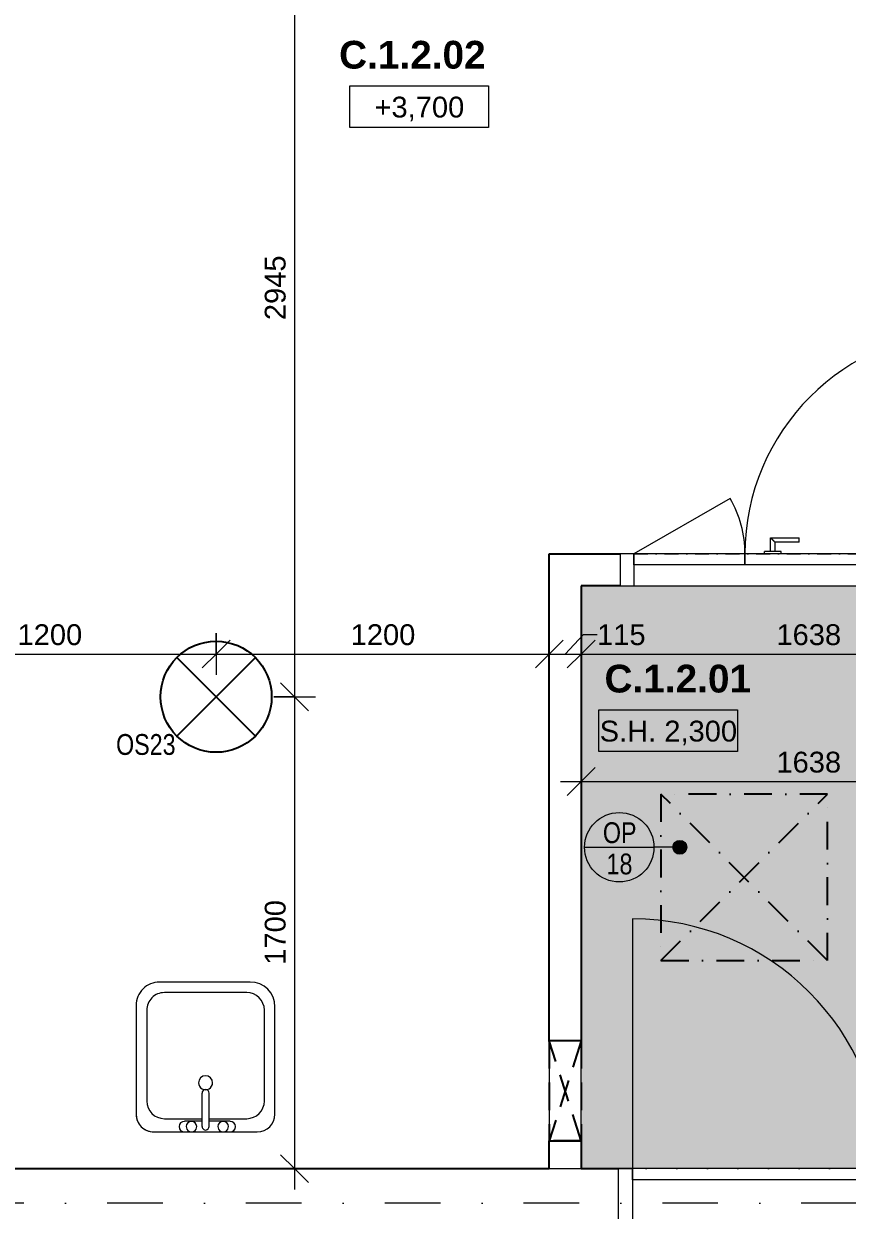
# Model space of a CAD drawing. Header units: millimetres. Extents: x -48113 to -1543, y -7799 to 11925.
# Drawn here: x -36203 to -33236, y -627 to 3648 of the extents above; entities that cross this region are included whole.
import ezdxf

# ---------------------------------------------------------------- set-up
doc = ezdxf.new("R2010")
doc.units = ezdxf.units.MM
for name, pattern in [('HA_Dash_3mm-S1mm', [150, 100, -50]), ('HA_DashDot_10mm-S3mm', [500, 200, -150, 0, -150]), ('HA_DashDot_2_2mm-S0_6mm', [110, 50, -30, 0, -30]), ('HA_DashDot_4mm-S1mm', [200, 100, -50, 0, -50])]:
    doc.linetypes.add(name, pattern=pattern)
for name, color, linetype, lineweight in [('-UNDERLAY_P-SANR-FIXT-OTLN', 9, 'Continuous', 9), ('A-____-____-DIMS', 9, 'Continuous', 5), ('A-____-____-DIMS-50', 9, 'Continuous', 5), ('A-AREA-____-IDEN', 9, 'Continuous', 9), ('A-CLNG-____-PATT', 9, 'Continuous', 9), ('A-DOOR-____-MCUT', 9, 'HA_DashDot_2_2mm-S0_6mm', 9), ('A-DOOR-____-OTLN', 9, 'Continuous', 9), ('A-DOOR-FRAM-OTLN', 9, 'Continuous', 9), ('A-FLOR-____-OVHD', 9, 'HA_DashDot_4mm-S1mm', 25), ('A-GENM-____-IDEN', 9, 'Continuous', 9), ('A-GENM-____-MCUT', 9, 'HA_Dash_3mm-S1mm', 25), ('A-GENM-____-OTLN', 9, 'Continuous', 9), ('A-WALL-____-MCUT', 9, 'Continuous', 25), ('E-LITE-EQPM-IDEN', 9, 'Continuous', 9), ('E-LITE-EQPM-OTLN', 9, 'Continuous', 9), ('G-____-____-DIMS', 9, 'Continuous', 5), ('I-WALL-____-MCUT', 9, 'Continuous', 25), ('I-WALL-____-OTLN', 9, 'Continuous', 9), ('S-GRID-____-OTLN', 9, 'Continuous', 5)]:
    doc.layers.add(name, color=color, linetype=linetype, lineweight=lineweight)
doc.styles.add('Arial_1', font='arial.ttf', dxfattribs={"height": 75})
doc.styles.add('Arial_2', font='arial.ttf', dxfattribs={"width": 0.8, "height": 75})
doc.styles.add('Arial_B', font='arialbd.ttf', dxfattribs={"height": 100})
doc.dimstyles.new('Inner_Dimensions', dxfattribs={"dimscale": 304.8, "dimtxt": 76.519455, "dimasz": 0.328084, "dimexe": 0.246063, "dimexo": 0.0625, "dimgap": 0.032808, "dimtad": 1, "dimdec": 0, "dimzin": 0, "dimdsep": 46, "dimtxsty": 'Arial_1', "dimblk1": 'OBLIQUE', "dimblk2": 'OBLIQUE', "dimsah": 1, "dimcen": 0.09, "dimdle": 0.246063, "dimazin": 0, "dimtfac": 1, "dimtdec": 4, "dimtix": 1, "dimtmove": 0, "dimatfit": 3, "dimfxl": 0.246063, "dimfxlon": 1, "dimtvp": 1, "dimtolj": 1, "dimtzin": 0, "dimlwd": 9, "dimlwe": 9, "dimarcsym": 2})
doc.dimstyles.new('Inner_Dimensions_2', dxfattribs={"dimscale": 304.8, "dimtxt": 76.519455, "dimasz": 0.328084, "dimexe": 0.246063, "dimexo": 0.0625, "dimgap": 0.032808, "dimtad": 1, "dimdec": 0, "dimzin": 0, "dimdsep": 46, "dimtxsty": 'Arial_1', "dimblk1": 'OBLIQUE', "dimblk2": 'OBLIQUE', "dimsah": 1, "dimcen": 0.09, "dimdle": 0.246063, "dimazin": 0, "dimtfac": 1, "dimtdec": 4, "dimtix": 1, "dimtmove": 1, "dimatfit": 3, "dimfxl": 0.246063, "dimfxlon": 1, "dimtvp": 1, "dimtolj": 1, "dimtzin": 0, "dimlwd": 9, "dimlwe": 9, "dimarcsym": 2})

# ---------------------------------------------------------------- blocks, each defined once
blk = doc.blocks.new('Skříňka se dřezem_ pravoúhlá - 500 x 440mm-1427235-DPS_1NP-C')
at = {"layer": '-UNDERLAY_P-SANR-FIXT-OTLN'}
for p, q in [((202.2, 180.1), (-170.8, 180.1)), ((202.2, 180.1), (-170.8, 180.1)), ((91.9, 180.1), (-73.2, 180.1)), ((3, 132.5), (-132.7, 132.5)), ((-73.2, 142), (3, 142)), ((3, 160.7), (3, 40.4)), ((28.4, 160.7), (28.4, 40.4)), ((28.4, 142), (91.9, 142)), ((164.1, 132.5), (28.4, 132.5)), ((-234.3, 116.6), (-234.3, -271)), ((-234.3, 116.6), (-234.3, -271)), ((265.7, -275.5), (265.7, 116.6)), ((265.7, -275.5), (265.7, 116.6)), ((-196.2, 69), (-196.2, -258.3)), ((227.6, -258.3), (227.6, 69)), ((-132.7, -321.8), (164.1, -321.8)), ((-145.4, -359.9), (181.3, -359.9)), ((-145.4, -359.9), (181.3, -359.9))]:
    blk.add_line(p, q, dxfattribs=at)
for centre, radius, start, end in [((-170.8, 116.6), 63.5, 90, 180), ((-170.8, 116.6), 63.5, 90, 180), ((-73.2, 161.1), 19, 90, 270), ((-47.8, 161.1), 19, 360, 180), ((15.7, 160.7), 12.7, 360, 180), ((66.5, 161.1), 19, 360, 180), ((91.9, 161.1), 19, 270, 90), ((202.2, 116.6), 63.5, 0, 90), ((202.2, 116.6), 63.5, 360, 90), ((-132.7, 69), 63.5, 90, 180), ((-47.8, 161.1), 19, 180, 0), ((66.5, 161.1), 19, 180, 360), ((164.1, 69), 63.5, 0, 90), ((15.7, 3.2), 25.4, 360, 180), ((15.7, 3.2), 25.4, 180, 0), ((15.7, 40.4), 12.7, 180, 0), ((-145.4, -271), 88.9, 180, 270), ((-145.4, -271), 88.9, 180, 270), ((-132.7, -258.3), 63.5, 180, 270), ((164.1, -258.3), 63.5, 270, 0), ((181.3, -275.5), 84.4, 270, 0), ((181.3, -275.5), 84.4, 270, 0)]:
    blk.add_arc(centre, radius, start, end, dxfattribs=at)
blk = doc.blocks.new('HA_DR_Single_Swing_Solid - In_BJ_900x2100_Vstup-2040222-DPS_1NP-C')
at = {"layer": 'A-DOOR-____-MCUT'}
for p, q in [((-450, 125), (450, 125)), ((-450, -125), (450, -125))]:
    blk.add_line(p, q, dxfattribs=at)
at = {"layer": 'A-DOOR-____-OTLN'}
for p, q in [((-500, 125), (500, 125)), ((-450, -85), (-450, -125)), ((-450, -85), (450, -85)), ((450, -85), (450, -125)), ((-500, -125), (500, -125)), ((-450, -125), (450, -125))]:
    blk.add_line(p, q, dxfattribs=at)
at = {"layer": 'A-DOOR-____-OTLN', "lineweight": 5}
blk.add_line((450, -1025), (450, -125), dxfattribs=at)
blk.add_arc((450, -125), 900, 180, 270, dxfattribs=at)
at = {"layer": 'A-DOOR-FRAM-OTLN'}
for p, q in [((-450, 125), (-500, 125)), ((-500, 125), (-500, -125)), ((450, 125), (-450, 125)), ((-450, 125), (-450, -125)), ((450, -125), (450, 125)), ((450, 125), (500, 125)), ((500, 125), (500, -125)), ((-500, -125), (-450, -125)), ((500, -125), (450, -125))]:
    blk.add_line(p, q, dxfattribs=at)
blk = doc.blocks.new('HA_DR_Double_Swing_Solid - In_BJ_1200x2100_800-1662813-DPS_1NP-C')
at = {"layer": 'A-DOOR-____-MCUT'}
for p, q in [((-600, 57.5), (600, 57.5)), ((-600, -57.5), (600, -57.5))]:
    blk.add_line(p, q, dxfattribs=at)
at = {"layer": 'A-DOOR-____-OTLN', "lineweight": 5}
for p, q in [((600, 857.5), (600, 57.5)), ((-253.6, 257.5), (-600, 57.5))]:
    blk.add_line(p, q, dxfattribs=at)
at = {"layer": 'A-DOOR-____-OTLN'}
for p, q in [((-107.5, 65.5), (-107.5, 115)), ((-107.5, 115), (-5, 115)), ((-92.5, 100), (-92.5, 65.5)), ((-5, 100), (-92.5, 100)), ((-5, 100), (-5, 115)), ((-200, 57.5), (-600, 57.5)), ((-600, 17.5), (-600, 57.5)), ((-200, 17.5), (-200, 57.5)), ((600, 57.5), (-200, 57.5)), ((-200, 57.5), (-200, 17.5)), ((-70, 65.5), (-130, 65.5)), ((-130, 57.5), (-130, 65.5)), ((-70, 57.5), (-70, 65.5)), ((600, 57.5), (600, 17.5)), ((-200, 17.5), (-600, 17.5)), ((600, 17.5), (-200, 17.5))]:
    blk.add_line(p, q, dxfattribs=at)
at = {"layer": 'A-DOOR-____-OTLN', "lineweight": 5}
for centre, radius, start, end in [((600, 57.5), 800, 90, 180), ((-600, 57.5), 400, 360, 30)]:
    blk.add_arc(centre, radius, start, end, dxfattribs=at)
at = {"layer": 'A-DOOR-____-OTLN'}
blk.add_open_spline([(-107.5, 115), (-107.5, 115), (-107.4, 114.9), (-106.9, 114.4), (-106.5, 114), (-106.1, 113.6), (-105.6, 113.1), (-105.2, 112.7), (-104.6, 112.1), (-103.9, 111.4), (-103.3, 110.8), (-102.9, 110.4), (-102.4, 109.9), (-101.9, 109.4), (-101.5, 109), (-101, 108.5), (-100.5, 108), (-100, 107.5), (-99.5, 107), (-99, 106.5), (-98.5, 106), (-98.1, 105.6), (-97.6, 105.1), (-97.1, 104.6), (-96.7, 104.2), (-96.2, 103.7), (-95.8, 103.3), (-95.3, 102.8), (-94.8, 102.3), (-94.4, 101.9), (-93.9, 101.4), (-93.5, 101), (-93.1, 100.6), (-92.6, 100.1), (-92.5, 100), (-92.5, 100)], degree=3, knots=[0, 0, 0, 0, 0.083333, 0.125, 0.166667, 0.208333, 0.229167, 0.25, 0.291667, 0.333333, 0.354167, 0.375, 0.395833, 0.416667, 0.4375, 0.458333, 0.479167, 0.5, 0.520833, 0.541667, 0.5625, 0.583333, 0.604167, 0.625, 0.645833, 0.666667, 0.6875, 0.708333, 0.75, 0.770833, 0.791667, 0.833333, 0.875, 0.916667, 1, 1, 1, 1], dxfattribs=at)
at = {"layer": 'A-DOOR-FRAM-OTLN'}
for p, q in [((-650, 57.5), (-650, -57.5)), ((-600, 57.5), (-650, 57.5)), ((-600, 57.5), (-600, -57.5)), ((600, -57.5), (600, 57.5)), ((600, 57.5), (650, 57.5)), ((650, 57.5), (650, -57.5)), ((-650, -57.5), (-600, -57.5)), ((-600, -57.5), (600, -57.5)), ((650, -57.5), (600, -57.5))]:
    blk.add_line(p, q, dxfattribs=at)
blk = doc.blocks.new('HA_LF_GenericSymbol - OS23_pokoje-1614891-DPS_1NP-C')
at = {"layer": 'E-LITE-EQPM-OTLN', "color": 11, "lineweight": 25}
for p, q in [((141.4, 141.4), (-141.4, -141.4)), ((-141.4, 141.4), (141.4, -141.4))]:
    blk.add_line(p, q, dxfattribs=at)
blk.add_circle((0, 0), 200, dxfattribs=at)
blk = doc.blocks.new('HA_GM_Opening_Rectangle_WallBased - Default-1969288-DPS_1NP-C')
at = {"layer": 'A-GENM-____-MCUT'}
for p, q in [((305, 57.5), (-55, -57.5)), ((-55, 57.5), (305, -57.5)), ((-55, 57.5), (-55, -57.5)), ((-55, 57.5), (305, 57.5)), ((305, 57.5), (305, -57.5)), ((-55, -57.5), (305, -57.5))]:
    blk.add_line(p, q, dxfattribs=at)
blk = doc.blocks.new('DIMBLOCK30-DPS_1NP-C')
at = {"layer": 'A-____-____-DIMS-50', "lineweight": 9, "transparency": 16777216}
for p, q in [((-35227.4, 4243.2), (-35227.4, 1223.2)), ((-35227.4, 4168.2), (-35277.4, 4218.2)), ((-35152.4, 4168.2), (-35302.4, 4168.2)), ((-35227.4, 4168.2), (-35177.4, 4118.2)), ((-35227.4, 4168.2), (-35152.4, 4168.2)), ((-35227.4, 1223.2), (-35277.4, 1273.2)), ((-35302.4, 1223.2), (-35152.4, 1223.2)), ((-35227.4, 1223.2), (-35302.4, 1223.2)), ((-35227.4, 1223.2), (-35177.4, 1173.2))]:
    blk.add_line(p, q, dxfattribs=at)
at = {"layer": 'A-____-____-DIMS-50', "color": 0, "lineweight": 9, "transparency": 16777216, "insert": (-35334.7, 2580.3), "char_height": 75, "width": 276.883, "attachment_point": 1, "rotation": 90, "line_spacing_factor": 0.941778, "style": 'Arial_1'}
blk.add_mtext('2945', dxfattribs=at)
blk = doc.blocks.new('_Oblique')
at = {"color": 0, "linetype": 'ByBlock', "lineweight": -2}
blk.add_line((-0.5, -0.5), (0.5, 0.5), dxfattribs=at)
blk = doc.blocks.new('DIMBLOCK31-DPS_1NP-C')
at = {"layer": 'A-____-____-DIMS-50', "lineweight": 9, "transparency": 16777216}
for p, q in [((-35227.4, 1223.2), (-35277.4, 1273.2)), ((-35302.4, 1223.2), (-35152.4, 1223.2)), ((-35227.4, 1223.2), (-35302.4, 1223.2)), ((-35227.4, 1223.2), (-35227.4, -551.8)), ((-35227.4, 1223.2), (-35177.4, 1173.2)), ((-35227.4, -476.8), (-35277.4, -426.8)), ((-35152.4, -476.8), (-35302.4, -476.8)), ((-35227.4, -476.8), (-35177.4, -526.8)), ((-35227.4, -476.8), (-35152.4, -476.8))]:
    blk.add_line(p, q, dxfattribs=at)
at = {"layer": 'A-____-____-DIMS-50', "color": 0, "lineweight": 9, "transparency": 16777216, "insert": (-35334.7, 257.8), "char_height": 75, "width": 276.883, "attachment_point": 1, "rotation": 90, "line_spacing_factor": 0.941778, "style": 'Arial_1'}
blk.add_mtext('1700', dxfattribs=at)
blk = doc.blocks.new('DIMBLOCK58-DPS_1NP-C')
at = {"layer": 'A-____-____-DIMS-50', "lineweight": 9, "transparency": 16777216}
for p, q in [((-36709.9, 1452.1), (-36709.9, 1302.1)), ((-36709.9, 1377.1), (-36709.9, 1452.1)), ((-36709.9, 1377.1), (-36659.9, 1427.1)), ((-35509.9, 1452.1), (-35509.9, 1302.1)), ((-35509.9, 1377.1), (-35509.9, 1452.1)), ((-35509.9, 1377.1), (-35459.9, 1427.1)), ((-36709.9, 1377.1), (-36759.9, 1327.1)), ((-36709.9, 1377.1), (-35509.9, 1377.1)), ((-35509.9, 1377.1), (-35559.9, 1327.1))]:
    blk.add_line(p, q, dxfattribs=at)
at = {"layer": 'A-____-____-DIMS-50', "color": 0, "lineweight": 9, "transparency": 16777216, "insert": (-36225.3, 1484.5), "char_height": 75, "width": 276.883, "attachment_point": 1, "line_spacing_factor": 0.941778, "style": 'Arial_1'}
blk.add_mtext('1200', dxfattribs=at)
blk = doc.blocks.new('DIMBLOCK59-DPS_1NP-C')
at = {"layer": 'A-____-____-DIMS-50', "lineweight": 9, "transparency": 16777216}
for p, q in [((-35509.9, 1452.1), (-35509.9, 1302.1)), ((-35509.9, 1377.1), (-35509.9, 1452.1)), ((-35509.9, 1377.1), (-35459.9, 1427.1)), ((-34309.9, 1452.1), (-34309.9, 1302.1)), ((-34309.9, 1377.1), (-34309.9, 1452.1)), ((-34309.9, 1377.1), (-34259.9, 1427.1)), ((-35509.9, 1377.1), (-35559.9, 1327.1)), ((-35509.9, 1377.1), (-34309.9, 1377.1)), ((-34309.9, 1377.1), (-34359.9, 1327.1))]:
    blk.add_line(p, q, dxfattribs=at)
at = {"layer": 'A-____-____-DIMS-50', "color": 0, "lineweight": 9, "transparency": 16777216, "insert": (-35025.3, 1484.5), "char_height": 75, "width": 276.883, "attachment_point": 1, "line_spacing_factor": 0.941778, "style": 'Arial_1'}
blk.add_mtext('1200', dxfattribs=at)
blk = doc.blocks.new('DIMBLOCK60-DPS_1NP-C')
at = {"layer": 'A-____-____-DIMS-50', "lineweight": 9, "transparency": 16777216}
for p, q in [((-34309.9, 1452.1), (-34309.9, 1302.1)), ((-34309.9, 1377.1), (-34309.9, 1452.1)), ((-34309.9, 1377.1), (-34259.9, 1427.1)), ((-34187.6, 1446), (-34252.4, 1377.1)), ((-34194.9, 1452.1), (-34194.9, 1302.1)), ((-34194.9, 1377.1), (-34194.9, 1452.1)), ((-34194.9, 1377.1), (-34144.9, 1427.1)), ((-34137.6, 1446), (-34187.6, 1446)), ((-34309.9, 1377.1), (-34359.9, 1327.1)), ((-34309.9, 1377.1), (-34194.9, 1377.1)), ((-34194.9, 1377.1), (-34244.9, 1327.1))]:
    blk.add_line(p, q, dxfattribs=at)
at = {"layer": 'A-____-____-DIMS-50', "color": 0, "lineweight": 9, "transparency": 16777216, "insert": (-34137.6, 1484.5), "char_height": 75, "width": 207.662, "attachment_point": 1, "line_spacing_factor": 0.941778, "style": 'Arial_1'}
blk.add_mtext('115', dxfattribs=at)
blk = doc.blocks.new('DIMBLOCK61-DPS_1NP-C')
at = {"layer": 'A-____-____-DIMS-50', "lineweight": 9, "transparency": 16777216}
for p, q in [((-34194.9, 1452.1), (-34194.9, 1302.1)), ((-34194.9, 1377.1), (-34194.9, 1452.1)), ((-34194.9, 1377.1), (-34144.9, 1427.1)), ((-32557.4, 1302.1), (-32557.4, 1452.1)), ((-32557.4, 1377.1), (-32507.4, 1427.1)), ((-34194.9, 1377.1), (-34244.9, 1327.1)), ((-34194.9, 1377.1), (-32557.4, 1377.1)), ((-32557.4, 1377.1), (-32607.4, 1327.1)), ((-32557.4, 1377.1), (-32557.4, 1302.1))]:
    blk.add_line(p, q, dxfattribs=at)
at = {"layer": 'A-____-____-DIMS-50', "color": 0, "lineweight": 9, "transparency": 16777216, "insert": (-33491.5, 1484.5), "char_height": 75, "width": 276.883, "attachment_point": 1, "line_spacing_factor": 0.941778, "style": 'Arial_1'}
blk.add_mtext('1638', dxfattribs=at)
blk = doc.blocks.new('Spot Elevations - Generic-448778-DPS_1NP-C')
at = {"layer": 'G-____-____-DIMS', "lineweight": 9}
for p, q in [((-5, 0), (-5, 3)), ((-5, 3), (5, 3)), ((5, 3), (5, 0)), ((5, 0), (-5, 0))]:
    blk.add_line(p, q, dxfattribs=at)
blk = doc.blocks.new('DIMBLOCK92-DPS_1NP-C')
at = {"layer": 'A-____-____-DIMS-50', "lineweight": 9, "transparency": 16777216}
for p, q in [((-34194.9, 992.9), (-34194.9, 842.9)), ((-34194.9, 917.9), (-34194.9, 992.9)), ((-32557.4, 842.9), (-32557.4, 992.9)), ((-34194.9, 917.9), (-34144.9, 967.9)), ((-32557.4, 917.9), (-32507.4, 967.9)), ((-34269.9, 917.9), (-32557.4, 917.9)), ((-34194.9, 917.9), (-34244.9, 867.9)), ((-32557.4, 917.9), (-32607.4, 867.9)), ((-32557.4, 917.9), (-32557.4, 842.9))]:
    blk.add_line(p, q, dxfattribs=at)
at = {"layer": 'A-____-____-DIMS-50', "color": 0, "lineweight": 9, "transparency": 16777216, "insert": (-33491.5, 1025.3), "char_height": 75, "width": 276.883, "attachment_point": 1, "line_spacing_factor": 0.941778, "style": 'Arial_1'}
blk.add_mtext('1638', dxfattribs=at)
blk = doc.blocks.new('HA_TAG_GM_Products - Generic-588599-DPS_1NP-C')
at = {"layer": 'A-GENM-____-IDEN'}
blk.add_line((-2.5, 0), (2.5, 0), dxfattribs=at)
blk.add_circle((0, 0), 2.5, dxfattribs=at)

msp = doc.modelspace()

# ---------------------------------------------------------------- hatches: boundary and pattern name
at = {"layer": 'A-CLNG-____-PATT', "lineweight": 5}
h = msp.add_hatch(color=256, dxfattribs=at)
h.paths.add_polyline_path([(-30919.9, -476.8), (-30919.9, 1623.2), (-34194.9, 1623.2), (-34194.9, -476.8), (-31764.9, -476.8), (-31764.9, 173.2), (-31649.9, 173.2), (-31649.9, -476.8)])
h.paths.add_polyline_path([(-32220.2, 588.5), (-32229.3, 589.7), (-32237.7, 593.2), (-32245, 598.8), (-32250.5, 606), (-32254, 614.5), (-32255.2, 623.5), (-32254, 632.6), (-32250.5, 641), (-32245, 648.3), (-32237.7, 653.8), (-32229.3, 657.3), (-32220.2, 658.5), (-32211.2, 657.3), (-32202.7, 653.8), (-32195.5, 648.3), (-32189.9, 641), (-32186.4, 632.6), (-32185.2, 623.5), (-32186.4, 614.5), (-32189.9, 606), (-32195.5, 598.8), (-32202.7, 593.2), (-32211.2, 589.7)])
at = {"layer": 'A-GENM-____-IDEN'}
h = msp.add_hatch(color=256, dxfattribs=at)
edge = h.paths.add_edge_path()
edge.add_arc((-33839.6, 681), 25, 0, 360)

# ---------------------------------------------------------------- linework, layer by layer
at = {"layer": 'A-FLOR-____-OVHD'}
for p, q in [((-33307.5, 872.7), (-33907.5, 872.7)), ((-33907.5, 872.7), (-33907.5, 272.7)), ((-33307.5, 272.7), (-33907.5, 872.7)), ((-33907.5, 272.7), (-33307.5, 872.7)), ((-33307.5, 272.7), (-33307.5, 872.7)), ((-33907.5, 272.7), (-33307.5, 272.7))]:
    msp.add_line(p, q, dxfattribs=at)
at = {"layer": 'A-GENM-____-IDEN'}
msp.add_line((-33839.6, 681), (-33932.6, 681), dxfattribs=at)
msp.add_circle((-33839.6, 681), 25, dxfattribs=at)
at = {"layer": 'A-WALL-____-MCUT', "lineweight": 9}
msp.add_line((-34309.9, -476.8), (-34194.9, -476.8), dxfattribs=at)
at = {"layer": 'I-WALL-____-MCUT'}
for p, q in [((-34309.9, -16.5), (-34309.9, 1738.2)), ((-34309.9, 1738.2), (-34054.9, 1738.2)), ((-34194.9, 1623.2), (-34194.9, -16.5)), ((-34054.9, 1623.2), (-34194.9, 1623.2)), ((-34194.9, -16.5), (-34309.9, -16.5)), ((-34309.9, -476.8), (-34309.9, -376.5)), ((-34309.9, -376.5), (-34194.9, -376.5)), ((-34194.9, -376.5), (-34194.9, -476.8)), ((-36244.9, -476.8), (-34309.9, -476.8)), ((-34194.9, -476.8), (-34059.9, -476.8))]:
    msp.add_line(p, q, dxfattribs=at)
at = {"layer": 'I-WALL-____-OTLN'}
for p, q in [((-34309.9, -16.5), (-34309.9, -376.5)), ((-34194.9, -376.5), (-34194.9, -16.5))]:
    msp.add_line(p, q, dxfattribs=at)
at = {"layer": 'S-GRID-____-OTLN', "linetype": 'HA_DashDot_10mm-S3mm', "lineweight": 9}
msp.add_line((-22199.7, -601.8), (-46512.7, -601.8), dxfattribs=at)

# ---------------------------------------------------------------- block references
at = {"layer": '-UNDERLAY_P-SANR-FIXT-OTLN', "rotation": 180}
msp.add_blockref('Skříňka se dřezem_ pravoúhlá - 500 x 440mm-1427235-DPS_1NP-C', (-35532.3, -164.3), dxfattribs=at)
at = {"layer": 'A-DOOR-____-OTLN'}
msp.add_blockref('HA_DR_Double_Swing_Solid - In_BJ_1200x2100_800-1662813-DPS_1NP-C', (-33404.9, 1680.7), dxfattribs=at)
at = {"layer": 'A-DOOR-____-OTLN', "rotation": 180}
msp.add_blockref('HA_DR_Single_Swing_Solid - In_BJ_900x2100_Vstup-2040222-DPS_1NP-C', (-33559.9, -601.8), dxfattribs=at)
at = {"layer": 'A-GENM-____-IDEN', "xscale": 49.99999999999998, "yscale": 49.99999999999998, "zscale": 49.99999999999998}
msp.add_blockref('HA_TAG_GM_Products - Generic-588599-DPS_1NP-C', (-34057.6, 681), dxfattribs=at)
at = {"layer": 'A-GENM-____-OTLN', "rotation": 269.9999999999997}
msp.add_blockref('HA_GM_Opening_Rectangle_WallBased - Default-1969288-DPS_1NP-C', (-34252.4, -71.5), dxfattribs=at)
at = {"layer": 'E-LITE-EQPM-OTLN', "color": 11, "lineweight": 25}
msp.add_blockref('HA_LF_GenericSymbol - OS23_pokoje-1614891-DPS_1NP-C', (-35509.9, 1223.2), dxfattribs=at)
at = {"layer": 'G-____-____-DIMS', "lineweight": 9, "xscale": 49.99999999999998, "yscale": 49.99999999999998, "zscale": 49.99999999999998}
for p in [(-34778.3, 3274.5), (-33881.4, 1026.2)]:
    msp.add_blockref('Spot Elevations - Generic-448778-DPS_1NP-C', p, dxfattribs=at)

# ---------------------------------------------------------------- texts
at = {"layer": 'A-AREA-____-IDEN', "lineweight": 5, "char_height": 100, "width": 653.375, "attachment_point": 1, "style": 'Arial_B'}
for s, insert in [('C.1.2.02', (-35067, 3586.5)), ('C.1.2.01', (-34110.9, 1338.7))]:
    msp.add_mtext(s, dxfattribs=dict(at, insert=insert))
at = {"layer": 'A-GENM-____-IDEN', "lineweight": 5, "char_height": 75, "attachment_point": 1, "style": 'Arial_2'}
for s, insert, width in [('OP', (-34116.6, 771.1), 147.51), ('18', (-34103.4, 658.4), 115.443)]:
    msp.add_mtext(s, dxfattribs=dict(at, insert=insert, width=width))
at = {"layer": 'E-LITE-EQPM-IDEN', "lineweight": 5, "insert": (-35870.3, 1088.9), "char_height": 75, "width": 262.953, "attachment_point": 1, "style": 'Arial_2'}
msp.add_mtext('OS23', dxfattribs=at)
at = {"layer": 'G-____-____-DIMS', "lineweight": 9, "insert": (-34128.2, 1137.1), "char_height": 75, "width": 592.246, "attachment_point": 1, "line_spacing_factor": 0.941778, "style": 'Arial_1'}
msp.add_mtext('S.H. 2,300', dxfattribs=at)

# ---------------------------------------------------------------- dimensions: what is measured, and where the dimension line sits
at = {"layer": 'A-____-____-DIMS', "lineweight": 9}
for base, p1, p2, override, picture, middle in [((-35227.4, 1223.2), (-35152.4, 4168.2), (-35302.4, 1223.2), {"dimpost": '<>', "dimfxl": 2948.81756}, 'DIMBLOCK30-DPS_1NP-C', (-35275.7, 2695.7)), ((-35227.4, -476.8), (-35302.4, 1223.2), (-35152.4, -476.8), {"dimpost": '<>', "dimfxl": 1706.604817}, 'DIMBLOCK31-DPS_1NP-C', (-35275.7, 373.2))]:
    dim = msp.add_linear_dim(base=base, p1=p1, p2=p2, angle=90, dimstyle='Inner_Dimensions', override=override, dxfattribs=at)
    dim.commit()
    dim.dimension.update_dxf_attribs({"geometry": picture, "text_midpoint": middle})
for base, p1, p2, override, picture, middle in [((-35509.9, 1377.1), (-36709.9, 1452.1), (-35509.9, 1452.1), {"dimpost": '<>', "dimfxl": 1200}, 'DIMBLOCK58-DPS_1NP-C', (-36109.9, 1425.4)), ((-34309.9, 1377.1), (-35509.9, 1452.1), (-34309.9, 1452.1), {"dimpost": '<>', "dimfxl": 1200}, 'DIMBLOCK59-DPS_1NP-C', (-34909.9, 1425.4)), ((-32557.4022244, 1377.1436583), (-34194.9022244, 1452.1436583), (-32557.4022244, 1302.1436583), {"dimpost": '<>', "dimfxl": 1644.355877}, 'DIMBLOCK61-DPS_1NP-C', (-33376.1522244, 1425.4622124)), ((-32557.4022244, 917.8889592), (-34194.9022244, 992.8889592), (-32557.4022244, 842.8889592), {"dimpost": '<>', "dimfxl": 1644.355877}, 'DIMBLOCK92-DPS_1NP-C', (-33376.1522244, 966.2075133))]:
    dim = msp.add_linear_dim(base=base, p1=p1, p2=p2, dimstyle='Inner_Dimensions', override=override, dxfattribs=at)
    dim.commit()
    dim.dimension.update_dxf_attribs({"geometry": picture, "text_midpoint": middle})
dim = msp.add_linear_dim(base=(-34194.9, 1377.1), p1=(-34309.9, 1452.1), p2=(-34194.9, 1452.1), dimstyle='Inner_Dimensions_2', override={"dimpost": '<>', "dimfxl": 115}, dxfattribs=at)
dim.commit()
dim.dimension.update_dxf_attribs({"geometry": 'DIMBLOCK60-DPS_1NP-C', "text_midpoint": (-34033.8, 1434.5), "dimtype": 160})

# ---------------------------------------------------------------- next in the draw order: texts
at = {"layer": 'G-____-____-DIMS', "lineweight": 9, "insert": (-34939.4, 3385.4), "char_height": 75, "width": 386.567, "attachment_point": 1, "line_spacing_factor": 0.941778, "style": 'Arial_1', "bg_fill": 3, "box_fill_scale": 1.25, "bg_fill_color": 256, "bg_fill_true_color": 13158600, "bg_fill_transparency": 0}
msp.add_mtext('+3,700', dxfattribs=at)

doc.saveas('drawing.dxf')
